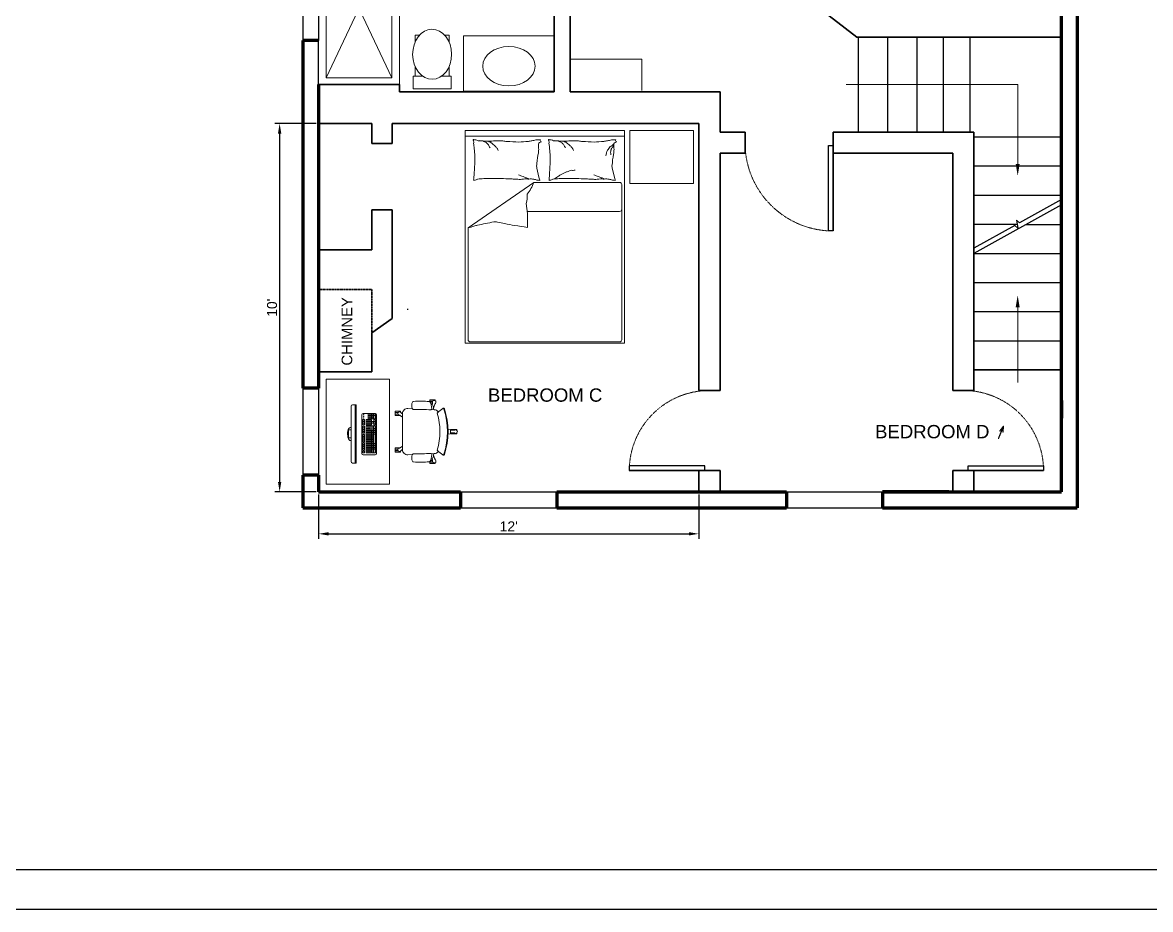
# Model space of a CAD drawing. Header units: millimetres. Extents: x 148 to 2418, y -847 to 707.
# Drawn here: x 576.8 to 1001.7, y -847.5 to -513.5 of the extents above; entities that cross this region are included whole.
import ezdxf

# ---------------------------------------------------------------- set-up
doc = ezdxf.new("R2010")
doc.units = ezdxf.units.MM
doc.linetypes.add('ACAD_ISO03W100', pattern=[30, 12, -18])
for name, color, linetype in [('A-DECK-LITE', 250, 'Continuous'), ('A-DETL-FINE', 250, 'Continuous'), ('A-DETL-LITE', 250, 'Continuous'), ('A-DIMS-CRIT', 250, 'Continuous'), ('A-ROOM-NAME', 250, 'Continuous'), ('A-WALL-EXTR-HEVY', 250, 'Continuous'), ('A-WALL-INTR-MEDM', 250, 'Continuous'), ('Title Blocks', 250, 'Continuous')]:
    doc.layers.add(name, color=color, linetype=linetype)
doc.styles.add('DIM_FONT', font='SIMPLEX.shx', dxfattribs={"width": 0.8})
doc.styles.add('MtXpl_Arial_Unicode_', font='Arial Unicode.ttf')
doc.styles.get("Standard").update_dxf_attribs({"font": 'Arial.ttf'})
doc.dimstyles.new('ISO-25', dxfattribs={"dimtxt": 2.5, "dimasz": 2.5, "dimexe": 1.25, "dimexo": 0.625, "dimtad": 1, "dimtxsty": 'Standard', "dimcen": 2.5, "dimadec": 0, "dimazin": 0, "dimtfac": 1, "dimtmove": 0, "dimatfit": 3, "dimfxl": 1, "dimarcsym": 0})

# ---------------------------------------------------------------- blocks, each defined once
blk = doc.blocks.new('*D23')
at = {"layer": 'A-DIMS-CRIT', "color": 0, "lineweight": -2, "transparency": 16777216}
for p, q in [((688.36, -691.18), (688.36, -707.9)), ((831.58, -691.18), (831.58, -707.9)), ((692.11, -706.03), (827.83, -706.03))]:
    blk.add_line(p, q, dxfattribs=at)
at = {"layer": 'A-DIMS-CRIT', "color": 0, "transparency": 16777216}
for points in [[(692.11, -705.4), (692.11, -706.65), (688.36, -706.03)], [(827.83, -705.4), (827.83, -706.65), (831.58, -706.03)]]:
    blk.add_solid(points, dxfattribs=at)
at = {"layer": 'Defpoints', "color": 0, "transparency": 16777216}
for p in [(688.36, -690.24), (831.58, -690.24), (831.58, -706.03)]:
    blk.add_point(p, dxfattribs=at)
at = {"layer": 'A-DIMS-CRIT', "color": 0, "transparency": 16777216, "insert": (759.97, -703.21), "char_height": 3.75, "attachment_point": 5}
blk.add_mtext("12'", dxfattribs=at)
blk = doc.blocks.new('*D24')
at = {"layer": 'A-DIMS-CRIT', "color": 0, "lineweight": -2, "transparency": 16777216}
for p, q in [((687.42, -551.54), (671.8, -551.54)), ((673.67, -555.29), (673.67, -686.49)), ((687.42, -690.24), (671.8, -690.24))]:
    blk.add_line(p, q, dxfattribs=at)
at = {"layer": 'A-DIMS-CRIT', "color": 0, "transparency": 16777216}
for points in [[(673.05, -555.29), (674.3, -555.29), (673.67, -551.54)], [(673.05, -686.49), (674.3, -686.49), (673.67, -690.24)]]:
    blk.add_solid(points, dxfattribs=at)
at = {"layer": 'Defpoints', "color": 0, "transparency": 16777216}
for p in [(688.36, -551.54), (673.67, -690.24), (688.36, -690.24)]:
    blk.add_point(p, dxfattribs=at)
at = {"layer": 'A-DIMS-CRIT', "color": 0, "transparency": 16777216, "insert": (670.82, -620.89), "char_height": 3.75, "attachment_point": 5, "rotation": 90}
blk.add_mtext("10'", dxfattribs=at)

msp = doc.modelspace()

# ---------------------------------------------------------------- linework, layer by layer
msp.add_line((721.867, -621.253), (721.872, -621.65))
at = {"layer": 'A-DECK-LITE', "lineweight": 9}
msp.add_line((887.055, -536.882), (951.697, -536.882), dxfattribs=at)
at = {"layer": 'A-DETL-FINE', "lineweight": 9}
for p, q in [((718.824, -536.795), (718.824, -479.046)), ((691.177, -534.284), (691.177, -481.895)), ((691.177, -481.895), (715.967, -534.284)), ((715.967, -481.895), (691.177, -534.284)), ((715.967, -481.895), (715.967, -534.284)), ((742.912, -539.392), (742.912, -518.462)), ((742.912, -518.462), (777.074, -518.462)), ((777.074, -518.462), (777.074, -539.392)), ((783.074, -527.296), (810.074, -527.296)), ((810.074, -527.296), (810.074, -539.046)), ((715.967, -534.284), (691.177, -534.284)), ((724.669, -533.661), (727.576, -533.661)), ((734.737, -533.661), (737.584, -533.661)), ((777.074, -539.392), (742.912, -539.392)), ((803.593, -554.131), (743.515, -554.131)), ((743.515, -554.131), (743.515, -634.235)), ((803.593, -556.229), (743.515, -556.229)), ((803.593, -634.235), (803.593, -554.131)), ((805.595, -554.131), (805.595, -574.157)), ((829.626, -554.131), (805.595, -554.131)), ((829.626, -574.157), (829.626, -554.131)), ((771.367, -571.686), (770.54, -568.379)), ((799.774, -571.686), (798.946, -568.379)), ((771.668, -572.889), (771.367, -571.686)), ((800.075, -572.889), (799.774, -571.686)), ((769.409, -573.698), (744.653, -590.816)), ((769.409, -573.698), (801.758, -573.698)), ((802.559, -574.499), (802.559, -632.946)), ((805.595, -574.157), (829.626, -574.157)), ((766.504, -581.613), (767.051, -585.435)), ((716.11, -584.045), (716.11, -590.975)), ((801.758, -584.616), (766.934, -584.616)), ((767.051, -585.435), (766.981, -590.647)), ((744.653, -632.946), (744.653, -590.816)), ((743.515, -634.235), (803.593, -634.235)), ((801.758, -633.747), (745.454, -633.747)), ((691.232, -687.32), (691.232, -647.796)), ((691.232, -647.796), (714.994, -647.796)), ((714.994, -647.796), (714.994, -687.32)), ((700.581, -678.855), (700.581, -658.002)), ((700.581, -658.002), (700.581, -678.855)), ((701.102, -657.481), (702.142, -657.481)), ((702.142, -657.481), (701.102, -657.481)), ((702.142, -679.375), (702.142, -657.481)), ((702.142, -657.481), (702.142, -679.375)), ((702.511, -657.481), (702.142, -657.481)), ((702.511, -679.375), (702.511, -657.481)), ((731.059, -658.814), (730.651, -656.789)), ((704.582, -661.191), (704.582, -675.766)), ((709.613, -660.671), (705.102, -660.671)), ((707.06, -661.338), (707.06, -660.726)), ((707.608, -660.726), (707.06, -660.726)), ((707.608, -661.338), (707.06, -661.338)), ((707.06, -662.038), (707.06, -661.426)), ((707.608, -661.426), (707.06, -661.426)), ((707.608, -662.038), (707.06, -662.038)), ((707.06, -662.739), (707.06, -662.127)), ((707.608, -662.127), (707.06, -662.127)), ((707.608, -662.739), (707.06, -662.739)), ((707.608, -660.726), (707.608, -661.338)), ((707.608, -661.426), (707.608, -662.038)), ((707.608, -662.127), (707.608, -662.739)), ((707.784, -661.338), (707.784, -660.726)), ((708.333, -660.726), (707.784, -660.726)), ((708.333, -661.338), (707.784, -661.338)), ((707.784, -662.038), (707.784, -661.426)), ((708.333, -661.426), (707.784, -661.426)), ((708.333, -662.038), (707.784, -662.038)), ((707.784, -662.739), (707.784, -662.127)), ((708.333, -662.127), (707.784, -662.127)), ((708.333, -662.739), (707.784, -662.739)), ((708.333, -660.726), (708.333, -661.338)), ((708.333, -661.426), (708.333, -662.038)), ((708.333, -662.127), (708.333, -662.739)), ((708.524, -661.338), (708.524, -660.726)), ((709.073, -660.726), (708.524, -660.726)), ((709.073, -661.338), (708.524, -661.338)), ((708.524, -662.038), (708.524, -661.426)), ((709.073, -661.426), (708.524, -661.426)), ((709.073, -662.038), (708.524, -662.038)), ((708.524, -662.739), (708.524, -662.127)), ((709.073, -662.127), (708.524, -662.127)), ((709.073, -662.739), (708.524, -662.739)), ((709.073, -660.726), (709.073, -661.338)), ((709.073, -661.426), (709.073, -662.038)), ((709.073, -662.127), (709.073, -662.739)), ((709.178, -661.338), (709.178, -660.726)), ((709.727, -660.726), (709.178, -660.726)), ((709.727, -661.338), (709.178, -661.338)), ((709.178, -662.739), (709.178, -661.426)), ((709.727, -661.426), (709.178, -661.426)), ((709.178, -662.739), (709.178, -662.127)), ((709.727, -662.739), (709.178, -662.739)), ((709.727, -660.726), (709.727, -661.338)), ((709.727, -661.426), (709.727, -662.739)), ((709.727, -662.127), (709.727, -662.739)), ((710.134, -675.766), (710.134, -661.191)), ((699.638, -669.941), (699.638, -666.916)), ((699.638, -666.916), (700.581, -666.916)), ((700.279, -665.969), (700.581, -665.969)), ((700.581, -666.916), (700.581, -669.941)), ((705.03, -663.597), (705.03, -662.985)), ((705.579, -662.985), (705.03, -662.985)), ((705.579, -663.597), (705.03, -663.597)), ((705.579, -663.597), (705.03, -663.597)), ((705.03, -664.299), (705.03, -663.687)), ((705.579, -663.687), (705.03, -663.687)), ((705.579, -664.299), (705.03, -664.299)), ((705.579, -664.299), (705.03, -664.299)), ((705.03, -665), (705.03, -664.388)), ((705.579, -664.388), (705.03, -664.388)), ((705.579, -665), (705.03, -665)), ((705.579, -665), (705.03, -665)), ((705.034, -666.07), (705.034, -665.458)), ((705.583, -665.458), (705.034, -665.458)), ((705.583, -666.07), (705.034, -666.07)), ((705.583, -666.07), (705.034, -666.07)), ((705.034, -666.771), (705.034, -666.159)), ((705.583, -666.159), (705.034, -666.159)), ((705.583, -666.771), (705.034, -666.771)), ((705.583, -666.771), (705.034, -666.771)), ((705.036, -667.472), (705.036, -666.86)), ((705.585, -666.86), (705.036, -666.86)), ((705.579, -662.985), (705.579, -663.597)), ((705.579, -663.687), (705.579, -664.299)), ((705.579, -664.388), (705.579, -665)), ((705.583, -665.458), (705.583, -666.07)), ((705.583, -666.159), (705.583, -666.771)), ((705.585, -666.86), (705.585, -667.472)), ((706.305, -663.597), (706.305, -662.985)), ((706.854, -662.985), (706.305, -662.985)), ((706.854, -663.597), (706.305, -663.597)), ((706.854, -663.597), (706.305, -663.597)), ((706.305, -664.299), (706.305, -663.687)), ((706.854, -663.687), (706.305, -663.687)), ((706.854, -664.299), (706.305, -664.299)), ((706.854, -664.299), (706.305, -664.299)), ((706.305, -665), (706.305, -664.388)), ((706.854, -664.388), (706.305, -664.388)), ((706.854, -665), (706.305, -665)), ((706.854, -665), (706.305, -665)), ((706.305, -667.06), (706.305, -666.448)), ((706.854, -666.448), (706.305, -666.448)), ((706.854, -667.06), (706.305, -667.06)), ((706.854, -667.06), (706.305, -667.06)), ((706.31, -666.347), (706.31, -665.329)), ((706.31, -665.329), (706.86, -665.329)), ((706.86, -666.347), (706.31, -666.347)), ((706.854, -662.985), (706.854, -663.597)), ((706.854, -663.687), (706.854, -664.299)), ((706.854, -664.388), (706.854, -665)), ((706.854, -666.448), (706.854, -667.06)), ((706.86, -665.329), (706.86, -666.347)), ((707.06, -663.597), (707.06, -662.985)), ((707.608, -662.985), (707.06, -662.985)), ((707.608, -663.597), (707.06, -663.597)), ((707.608, -663.597), (707.06, -663.597)), ((707.06, -664.299), (707.06, -663.687)), ((707.608, -663.687), (707.06, -663.687)), ((707.608, -664.299), (707.06, -664.299)), ((707.608, -664.299), (707.06, -664.299)), ((707.06, -665), (707.06, -664.388)), ((707.608, -664.388), (707.06, -664.388)), ((707.608, -665), (707.06, -665)), ((707.608, -665), (707.06, -665)), ((707.06, -667.06), (707.06, -666.448)), ((707.608, -666.448), (707.06, -666.448)), ((707.608, -667.06), (707.06, -667.06)), ((707.608, -667.06), (707.06, -667.06)), ((707.065, -666.228), (707.065, -665.329)), ((707.065, -665.329), (707.614, -665.329)), ((707.614, -666.228), (707.065, -666.228)), ((707.608, -662.985), (707.608, -663.597)), ((707.608, -663.687), (707.608, -664.299)), ((707.608, -664.388), (707.608, -665)), ((707.608, -666.448), (707.608, -667.06)), ((707.614, -665.329), (707.614, -666.228)), ((707.784, -663.597), (707.784, -662.985)), ((708.333, -662.985), (707.784, -662.985)), ((708.333, -663.597), (707.784, -663.597)), ((708.333, -663.597), (707.784, -663.597)), ((707.784, -664.299), (707.784, -663.687)), ((708.333, -663.687), (707.784, -663.687)), ((708.333, -664.299), (707.784, -664.299)), ((708.333, -664.299), (707.784, -664.299)), ((707.784, -665), (707.784, -664.388)), ((708.333, -664.388), (707.784, -664.388)), ((708.333, -665), (707.784, -665)), ((708.333, -665), (707.784, -665)), ((707.789, -666.621), (707.789, -665.329)), ((707.789, -665.329), (708.339, -665.329)), ((708.339, -666.621), (707.789, -666.621)), ((708.333, -662.985), (708.333, -663.597)), ((708.333, -663.687), (708.333, -664.299)), ((708.333, -664.388), (708.333, -665)), ((708.339, -665.329), (708.339, -666.621)), ((708.454, -664.299), (708.454, -663.687)), ((709.002, -663.687), (708.454, -663.687)), ((709.002, -664.299), (708.454, -664.299)), ((709.002, -664.299), (708.454, -664.299)), ((708.529, -667.06), (708.529, -665.329)), ((708.529, -665.329), (709.073, -665.329)), ((709.073, -667.06), (708.529, -667.06)), ((709.002, -663.687), (709.002, -664.299)), ((709.073, -665.329), (709.073, -667.06)), ((709.178, -663.597), (709.178, -662.985)), ((709.727, -662.985), (709.178, -662.985)), ((709.727, -663.597), (709.178, -663.597)), ((709.727, -663.597), (709.178, -663.597)), ((709.178, -665), (709.178, -664.388)), ((709.727, -664.388), (709.178, -664.388)), ((709.727, -665), (709.178, -665)), ((709.727, -665), (709.178, -665)), ((709.18, -664.299), (709.18, -663.687)), ((709.729, -663.687), (709.18, -663.687)), ((709.729, -664.299), (709.18, -664.299)), ((709.729, -664.299), (709.18, -664.299)), ((709.182, -666.357), (709.182, -665.329)), ((709.731, -666.357), (709.182, -666.357)), ((709.182, -667.06), (709.182, -666.448)), ((709.731, -666.448), (709.182, -666.448)), ((709.731, -667.06), (709.182, -667.06)), ((709.731, -667.06), (709.182, -667.06)), ((709.187, -665.329), (709.731, -665.329)), ((709.731, -667.06), (709.187, -667.06)), ((709.727, -662.985), (709.727, -663.597)), ((709.727, -664.388), (709.727, -665)), ((709.729, -663.687), (709.729, -664.299)), ((709.731, -665.329), (709.731, -666.357)), ((709.731, -666.448), (709.731, -667.06)), ((709.731, -666.448), (709.731, -667.06)), ((737.985, -666.787), (737.084, -666.655)), ((737.985, -668.317), (737.985, -666.787)), ((700.581, -669.941), (699.638, -669.941)), ((700.298, -670.879), (700.581, -670.879)), ((705.034, -669.227), (705.034, -668.615)), ((705.583, -668.615), (705.034, -668.615)), ((705.583, -669.227), (705.034, -669.227)), ((705.583, -669.227), (705.034, -669.227)), ((705.034, -669.928), (705.034, -669.316)), ((705.583, -669.316), (705.034, -669.316)), ((705.583, -669.928), (705.034, -669.928)), ((705.583, -669.928), (705.034, -669.928)), ((705.034, -670.629), (705.034, -670.017)), ((705.583, -670.017), (705.034, -670.017)), ((705.583, -670.629), (705.034, -670.629)), ((705.583, -670.629), (705.034, -670.629)), ((705.034, -671.331), (705.034, -670.719)), ((705.583, -670.719), (705.034, -670.719)), ((705.585, -667.472), (705.036, -667.472)), ((705.585, -667.472), (705.036, -667.472)), ((705.036, -668.174), (705.036, -667.562)), ((705.585, -667.562), (705.036, -667.562)), ((705.585, -668.174), (705.036, -668.174)), ((705.585, -668.174), (705.036, -668.174)), ((705.583, -668.615), (705.583, -669.227)), ((705.583, -669.316), (705.583, -669.928)), ((705.583, -670.017), (705.583, -670.629)), ((705.583, -670.719), (705.583, -671.331)), ((705.585, -667.562), (705.585, -668.174)), ((706.305, -667.762), (706.305, -667.15)), ((706.854, -667.15), (706.305, -667.15)), ((706.854, -667.762), (706.305, -667.762)), ((706.854, -667.762), (706.305, -667.762)), ((706.305, -668.463), (706.305, -667.851)), ((706.854, -667.851), (706.305, -667.851)), ((706.854, -668.463), (706.305, -668.463)), ((706.854, -668.463), (706.305, -668.463)), ((706.305, -669.164), (706.305, -668.552)), ((706.854, -668.552), (706.305, -668.552)), ((706.854, -669.164), (706.305, -669.164)), ((706.854, -669.164), (706.305, -669.164)), ((706.305, -669.866), (706.305, -669.254)), ((706.854, -669.254), (706.305, -669.254)), ((706.854, -669.866), (706.305, -669.866)), ((706.854, -669.866), (706.305, -669.866)), ((706.305, -670.567), (706.305, -669.955)), ((706.854, -669.955), (706.305, -669.955)), ((706.854, -670.567), (706.305, -670.567)), ((706.854, -670.567), (706.305, -670.567)), ((706.305, -671.268), (706.305, -670.656)), ((706.854, -670.656), (706.305, -670.656)), ((706.854, -671.268), (706.305, -671.268)), ((706.854, -671.268), (706.305, -671.268)), ((706.854, -667.15), (706.854, -667.762)), ((706.854, -667.851), (706.854, -668.463)), ((706.854, -668.552), (706.854, -669.164)), ((706.854, -669.254), (706.854, -669.866)), ((706.854, -669.955), (706.854, -670.567)), ((706.854, -670.656), (706.854, -671.268)), ((707.06, -667.762), (707.06, -667.15)), ((707.608, -667.15), (707.06, -667.15)), ((707.608, -667.762), (707.06, -667.762)), ((707.608, -667.762), (707.06, -667.762)), ((707.06, -668.463), (707.06, -667.851)), ((707.608, -667.851), (707.06, -667.851)), ((707.608, -668.463), (707.06, -668.463)), ((707.608, -668.463), (707.06, -668.463)), ((707.06, -669.164), (707.06, -668.552)), ((707.608, -668.552), (707.06, -668.552)), ((707.608, -669.164), (707.06, -669.164)), ((707.608, -669.164), (707.06, -669.164)), ((707.06, -669.866), (707.06, -669.254)), ((707.608, -669.254), (707.06, -669.254)), ((707.608, -669.866), (707.06, -669.866)), ((707.608, -669.866), (707.06, -669.866)), ((707.06, -670.567), (707.06, -669.955)), ((707.608, -669.955), (707.06, -669.955)), ((707.608, -670.567), (707.06, -670.567)), ((707.608, -670.567), (707.06, -670.567)), ((707.06, -671.268), (707.06, -670.656)), ((707.608, -670.656), (707.06, -670.656)), ((707.608, -671.268), (707.06, -671.268)), ((707.608, -671.268), (707.06, -671.268)), ((707.608, -667.15), (707.608, -667.762)), ((707.608, -667.851), (707.608, -668.463)), ((707.608, -668.552), (707.608, -669.164)), ((707.608, -669.254), (707.608, -669.866)), ((707.608, -669.955), (707.608, -670.567)), ((707.608, -670.656), (707.608, -671.268)), ((707.784, -667.762), (707.784, -667.15)), ((708.333, -667.15), (707.784, -667.15)), ((708.333, -667.762), (707.784, -667.762)), ((708.333, -667.762), (707.784, -667.762)), ((707.784, -668.463), (707.784, -667.851)), ((708.333, -667.851), (707.784, -667.851)), ((708.333, -668.463), (707.784, -668.463)), ((708.333, -668.463), (707.784, -668.463)), ((707.784, -669.164), (707.784, -668.552)), ((708.333, -668.552), (707.784, -668.552)), ((708.333, -669.164), (707.784, -669.164)), ((708.333, -669.164), (707.784, -669.164)), ((707.784, -669.866), (707.784, -669.254)), ((708.333, -669.254), (707.784, -669.254)), ((708.333, -669.866), (707.784, -669.866)), ((708.333, -669.866), (707.784, -669.866)), ((707.784, -670.567), (707.784, -669.955)), ((708.333, -669.955), (707.784, -669.955)), ((708.333, -670.567), (707.784, -670.567)), ((708.333, -670.567), (707.784, -670.567)), ((707.784, -671.268), (707.784, -670.656)), ((708.333, -670.656), (707.784, -670.656)), ((708.333, -671.268), (707.784, -671.268)), ((708.333, -671.268), (707.784, -671.268)), ((708.333, -667.15), (708.333, -667.762)), ((708.333, -667.851), (708.333, -668.463)), ((708.333, -668.552), (708.333, -669.164)), ((708.333, -669.254), (708.333, -669.866)), ((708.333, -669.955), (708.333, -670.567)), ((708.333, -670.656), (708.333, -671.268)), ((708.524, -667.762), (708.524, -667.15)), ((709.073, -667.15), (708.524, -667.15)), ((709.073, -667.762), (708.524, -667.762)), ((709.073, -667.762), (708.524, -667.762)), ((708.524, -668.463), (708.524, -667.851)), ((709.073, -667.851), (708.524, -667.851)), ((709.073, -668.463), (708.524, -668.463)), ((709.073, -668.463), (708.524, -668.463)), ((708.524, -669.164), (708.524, -668.552)), ((709.073, -668.552), (708.524, -668.552)), ((709.073, -669.164), (708.524, -669.164)), ((709.073, -669.164), (708.524, -669.164)), ((708.524, -669.866), (708.524, -669.254)), ((709.073, -669.254), (708.524, -669.254)), ((709.073, -669.866), (708.524, -669.866)), ((709.073, -669.866), (708.524, -669.866)), ((708.524, -670.567), (708.524, -669.955)), ((709.073, -669.955), (708.524, -669.955)), ((709.073, -670.567), (708.524, -670.567)), ((709.073, -670.567), (708.524, -670.567)), ((708.524, -671.268), (708.524, -670.656)), ((709.073, -670.656), (708.524, -670.656)), ((709.073, -671.268), (708.524, -671.268)), ((709.073, -671.268), (708.524, -671.268)), ((709.073, -667.15), (709.073, -667.762)), ((709.073, -667.851), (709.073, -668.463)), ((709.073, -668.552), (709.073, -669.164)), ((709.073, -669.254), (709.073, -669.866)), ((709.073, -669.955), (709.073, -670.567)), ((709.073, -670.656), (709.073, -671.268)), ((709.182, -667.762), (709.182, -667.15)), ((709.731, -667.15), (709.182, -667.15)), ((709.731, -667.762), (709.182, -667.762)), ((709.731, -667.762), (709.182, -667.762)), ((709.182, -668.463), (709.182, -667.851)), ((709.731, -667.851), (709.182, -667.851)), ((709.731, -668.463), (709.182, -668.463)), ((709.731, -668.463), (709.182, -668.463)), ((709.182, -671.969), (709.182, -668.552)), ((709.731, -668.552), (709.182, -668.552)), ((709.182, -669.866), (709.182, -669.254)), ((709.182, -670.567), (709.182, -669.955)), ((709.182, -671.268), (709.182, -670.656)), ((709.731, -667.15), (709.731, -667.762)), ((709.731, -667.851), (709.731, -668.463)), ((709.731, -668.552), (709.731, -671.969)), ((709.731, -669.254), (709.731, -669.866)), ((709.731, -669.955), (709.731, -670.567)), ((709.731, -670.656), (709.731, -671.268)), ((737.084, -668.448), (737.985, -668.317)), ((705.583, -671.331), (705.034, -671.331)), ((705.583, -671.331), (705.034, -671.331)), ((705.034, -672.371), (705.034, -671.759)), ((705.583, -671.759), (705.034, -671.759)), ((705.583, -672.371), (705.034, -672.371)), ((705.583, -672.371), (705.034, -672.371)), ((705.034, -673.072), (705.034, -672.46)), ((705.583, -672.46), (705.034, -672.46)), ((705.583, -673.072), (705.034, -673.072)), ((705.583, -673.072), (705.034, -673.072)), ((705.034, -673.773), (705.034, -673.161)), ((705.583, -673.161), (705.034, -673.161)), ((705.583, -673.773), (705.034, -673.773)), ((705.583, -673.773), (705.034, -673.773)), ((705.034, -674.475), (705.034, -673.863)), ((705.583, -673.863), (705.034, -673.863)), ((705.583, -674.475), (705.034, -674.475)), ((705.583, -674.475), (705.034, -674.475)), ((705.034, -675.476), (705.034, -674.864)), ((705.583, -674.864), (705.034, -674.864)), ((705.583, -675.476), (705.034, -675.476)), ((705.583, -671.759), (705.583, -672.371)), ((705.583, -672.46), (705.583, -673.072)), ((705.583, -673.161), (705.583, -673.773)), ((705.583, -673.863), (705.583, -674.475)), ((705.583, -674.864), (705.583, -675.476)), ((706.305, -671.969), (706.305, -671.358)), ((706.854, -671.358), (706.305, -671.358)), ((706.854, -671.969), (706.305, -671.969)), ((706.854, -671.969), (706.305, -671.969)), ((706.305, -672.671), (706.305, -672.059)), ((706.854, -672.059), (706.305, -672.059)), ((706.854, -672.671), (706.305, -672.671)), ((706.854, -672.671), (706.305, -672.671)), ((706.305, -673.372), (706.305, -672.76)), ((706.854, -672.76), (706.305, -672.76)), ((706.854, -673.372), (706.305, -673.372)), ((706.854, -673.372), (706.305, -673.372)), ((706.305, -674.073), (706.305, -673.461)), ((706.854, -673.461), (706.305, -673.461)), ((706.854, -674.073), (706.305, -674.073)), ((706.854, -674.073), (706.305, -674.073)), ((706.305, -674.775), (706.305, -674.163)), ((706.854, -674.163), (706.305, -674.163)), ((706.854, -674.775), (706.305, -674.775)), ((706.854, -674.775), (706.305, -674.775)), ((706.305, -675.476), (706.305, -674.864)), ((706.854, -674.864), (706.305, -674.864)), ((706.854, -675.476), (706.305, -675.476)), ((706.854, -671.358), (706.854, -671.969)), ((706.854, -672.059), (706.854, -672.671)), ((706.854, -672.76), (706.854, -673.372)), ((706.854, -673.461), (706.854, -674.073)), ((706.854, -674.163), (706.854, -674.775)), ((706.854, -674.864), (706.854, -675.476)), ((707.06, -671.969), (707.06, -671.358)), ((707.608, -671.358), (707.06, -671.358)), ((707.608, -671.969), (707.06, -671.969)), ((707.608, -671.969), (707.06, -671.969)), ((707.06, -672.671), (707.06, -672.059)), ((707.608, -672.059), (707.06, -672.059)), ((707.608, -672.671), (707.06, -672.671)), ((707.608, -672.671), (707.06, -672.671)), ((707.06, -673.372), (707.06, -672.76)), ((707.608, -672.76), (707.06, -672.76)), ((707.608, -673.372), (707.06, -673.372)), ((707.608, -673.372), (707.06, -673.372)), ((707.06, -674.073), (707.06, -673.461)), ((707.608, -673.461), (707.06, -673.461)), ((707.608, -674.073), (707.06, -674.073)), ((707.608, -674.073), (707.06, -674.073)), ((707.06, -674.775), (707.06, -674.163)), ((707.608, -674.163), (707.06, -674.163)), ((707.608, -674.775), (707.06, -674.775)), ((707.608, -674.775), (707.06, -674.775)), ((707.06, -675.476), (707.06, -674.864)), ((707.608, -674.864), (707.06, -674.864)), ((707.608, -675.476), (707.06, -675.476)), ((707.608, -671.358), (707.608, -671.969)), ((707.608, -672.059), (707.608, -672.671)), ((707.608, -672.76), (707.608, -673.372)), ((707.608, -673.461), (707.608, -674.073)), ((707.608, -674.163), (707.608, -674.775)), ((707.608, -674.864), (707.608, -675.476)), ((707.784, -671.969), (707.784, -671.358)), ((708.333, -671.358), (707.784, -671.358)), ((708.333, -671.969), (707.784, -671.969)), ((708.333, -671.969), (707.784, -671.969)), ((707.784, -672.671), (707.784, -672.059)), ((708.333, -672.059), (707.784, -672.059)), ((708.333, -672.671), (707.784, -672.671)), ((708.333, -672.671), (707.784, -672.671)), ((707.784, -673.372), (707.784, -672.76)), ((708.333, -672.76), (707.784, -672.76)), ((708.333, -673.372), (707.784, -673.372)), ((708.333, -673.372), (707.784, -673.372)), ((707.784, -674.073), (707.784, -673.461)), ((708.333, -673.461), (707.784, -673.461)), ((708.333, -674.073), (707.784, -674.073)), ((708.333, -674.073), (707.784, -674.073)), ((707.784, -674.775), (707.784, -674.163)), ((708.333, -674.163), (707.784, -674.163)), ((708.333, -674.775), (707.784, -674.775)), ((708.333, -674.775), (707.784, -674.775)), ((707.784, -675.476), (707.784, -674.864)), ((708.333, -674.864), (707.784, -674.864)), ((708.333, -675.476), (707.784, -675.476)), ((708.333, -671.358), (708.333, -671.969)), ((708.333, -672.059), (708.333, -672.671)), ((708.333, -672.76), (708.333, -673.372)), ((708.333, -673.461), (708.333, -674.073)), ((708.333, -674.163), (708.333, -674.775)), ((708.333, -674.864), (708.333, -675.476)), ((708.524, -671.969), (708.524, -671.358)), ((709.073, -671.358), (708.524, -671.358)), ((709.073, -671.969), (708.524, -671.969)), ((709.073, -671.969), (708.524, -671.969)), ((708.524, -672.671), (708.524, -672.059)), ((709.073, -672.059), (708.524, -672.059)), ((709.073, -672.671), (708.524, -672.671)), ((709.073, -672.671), (708.524, -672.671)), ((708.524, -673.372), (708.524, -672.76)), ((709.073, -672.76), (708.524, -672.76)), ((709.073, -673.372), (708.524, -673.372)), ((709.073, -673.372), (708.524, -673.372)), ((708.524, -674.073), (708.524, -673.461)), ((709.073, -673.461), (708.524, -673.461)), ((709.073, -674.073), (708.524, -674.073)), ((709.073, -674.073), (708.524, -674.073)), ((708.524, -675.476), (708.524, -674.163)), ((708.524, -674.775), (708.524, -674.163)), ((709.073, -674.163), (708.524, -674.163)), ((709.073, -675.476), (708.524, -675.476)), ((709.073, -671.358), (709.073, -671.969)), ((709.073, -672.059), (709.073, -672.671)), ((709.073, -672.76), (709.073, -673.372)), ((709.073, -673.461), (709.073, -674.073)), ((709.073, -674.163), (709.073, -675.476)), ((709.073, -674.163), (709.073, -674.775)), ((709.182, -671.969), (709.182, -671.358)), ((709.731, -671.969), (709.182, -671.969)), ((709.731, -671.969), (709.182, -671.969)), ((709.182, -672.671), (709.182, -672.059)), ((709.731, -672.059), (709.182, -672.059)), ((709.731, -672.671), (709.182, -672.671)), ((709.731, -672.671), (709.182, -672.671)), ((709.182, -673.372), (709.182, -672.76)), ((709.731, -672.76), (709.182, -672.76)), ((709.731, -673.372), (709.182, -673.372)), ((709.731, -673.372), (709.182, -673.372)), ((709.182, -674.073), (709.182, -673.461)), ((709.731, -673.461), (709.182, -673.461)), ((709.731, -674.073), (709.182, -674.073)), ((709.731, -674.073), (709.182, -674.073)), ((709.182, -675.476), (709.182, -674.163)), ((709.182, -674.775), (709.182, -674.163)), ((709.731, -674.163), (709.182, -674.163)), ((709.731, -675.476), (709.182, -675.476)), ((709.731, -671.358), (709.731, -671.969)), ((709.731, -672.059), (709.731, -672.671)), ((709.731, -672.76), (709.731, -673.372)), ((709.731, -673.461), (709.731, -674.073)), ((709.731, -674.163), (709.731, -675.476)), ((709.731, -674.163), (709.731, -674.775)), ((702.142, -679.375), (701.102, -679.375)), ((701.102, -679.375), (702.142, -679.375)), ((702.142, -679.375), (702.511, -679.375)), ((705.102, -676.287), (709.613, -676.287)), ((731.056, -676.287), (730.648, -678.313)), ((714.994, -687.32), (691.232, -687.32))]:
    msp.add_line(p, q, dxfattribs=at)
at = {"layer": 'A-DETL-FINE', "lineweight": 9, "ltscale": 2}
for p, q in [((723.524, -658.387), (723.511, -656.925)), ((730.346, -655.604), (730.222, -655.736)), ((730.222, -655.736), (730.222, -656.073)), ((730.222, -656.073), (730.258, -656.108)), ((730.258, -656.108), (731.316, -656.108)), ((730.258, -656.143), (730.258, -656.301)), ((730.258, -656.143), (731.297, -656.143)), ((732.181, -655.604), (730.346, -655.604)), ((730.633, -656.72), (731.257, -656.72)), ((730.643, -656.755), (731.254, -656.755)), ((731.105, -657.26), (730.887, -657.26)), ((731.224, -656.904), (731.071, -657.362)), ((731.516, -658.009), (731.596, -658.335)), ((732.159, -657.208), (731.681, -658.724)), ((732.181, -657.26), (732.142, -657.26)), ((732.304, -655.736), (732.181, -655.604)), ((732.304, -657.128), (732.181, -657.26)), ((732.304, -655.736), (732.304, -655.894)), ((732.304, -657.128), (732.304, -656.969)), ((717.157, -659.989), (717.156, -660.327)), ((717.156, -660.327), (717.192, -660.362)), ((717.156, -661.044), (717.192, -661.009)), ((717.156, -661.381), (717.156, -661.044)), ((717.28, -661.513), (717.156, -661.381)), ((717.28, -659.858), (717.157, -659.989)), ((717.192, -660.362), (718.25, -660.362)), ((717.192, -660.397), (717.192, -660.974)), ((717.192, -660.397), (718.231, -660.397)), ((717.192, -660.974), (718.231, -660.974)), ((717.192, -661.009), (718.25, -661.009)), ((719.115, -659.858), (717.28, -659.858)), ((719.131, -661.514), (717.28, -661.513)), ((719.07, -661.469), (719.922, -662.1)), ((719.239, -659.99), (719.115, -659.858)), ((719.239, -659.99), (719.238, -660.165)), ((719.648, -660.674), (719.922, -660.87)), ((719.922, -660.76), (719.92, -674.356)), ((721.984, -658.858), (723.687, -658.93)), ((730.875, -659.236), (731.871, -659.278)), ((739.321, -667.052), (737.985, -667.04)), ((738.429, -666.716), (738.306, -666.847)), ((738.306, -666.847), (738.306, -667.043)), ((740.264, -666.716), (738.429, -666.716)), ((740.388, -666.848), (740.264, -666.716)), ((740.388, -666.848), (740.388, -667.006)), ((739.321, -668.035), (737.985, -668.047)), ((738.305, -668.239), (738.305, -668.044)), ((738.429, -668.371), (738.305, -668.239)), ((740.264, -668.372), (738.429, -668.371)), ((740.387, -668.24), (740.264, -668.372)), ((740.387, -668.24), (740.387, -668.081)), ((717.154, -674.771), (717.19, -674.736)), ((717.154, -675.108), (717.154, -674.771)), ((717.278, -675.24), (717.154, -675.108)), ((717.278, -673.585), (717.155, -673.717)), ((717.155, -673.717), (717.155, -674.054)), ((717.155, -674.054), (717.19, -674.089)), ((717.19, -674.089), (718.248, -674.089)), ((717.19, -674.124), (718.229, -674.124)), ((717.19, -674.701), (717.19, -674.124)), ((717.19, -674.701), (718.229, -674.701)), ((717.19, -674.736), (718.248, -674.736)), ((719.129, -673.585), (717.278, -673.585)), ((719.113, -675.241), (717.278, -675.24)), ((719.069, -673.629), (719.921, -672.999)), ((719.236, -675.109), (719.113, -675.241)), ((719.236, -675.109), (719.236, -674.934)), ((719.646, -674.425), (719.92, -674.229)), ((721.981, -676.242), (723.684, -676.17)), ((723.508, -678.174), (723.522, -676.713)), ((730.219, -679.029), (730.254, -678.994)), ((730.219, -679.366), (730.219, -679.029)), ((730.343, -679.498), (730.219, -679.366)), ((730.254, -678.958), (730.254, -678.801)), ((730.254, -678.958), (731.294, -678.959)), ((730.254, -678.994), (731.312, -678.994)), ((732.178, -679.498), (730.343, -679.498)), ((730.63, -678.382), (731.254, -678.382)), ((730.64, -678.346), (731.251, -678.347)), ((730.873, -675.866), (731.869, -675.824)), ((731.102, -677.842), (730.884, -677.842)), ((731.221, -678.198), (731.068, -677.74)), ((731.513, -677.093), (731.593, -676.767)), ((732.156, -677.894), (731.678, -676.378)), ((732.178, -677.842), (732.139, -677.842)), ((732.301, -677.974), (732.178, -677.842)), ((732.301, -679.366), (732.178, -679.498)), ((732.301, -677.974), (732.301, -678.133)), ((732.301, -679.366), (732.301, -679.208))]:
    msp.add_line(p, q, dxfattribs=at)
at = {"layer": 'A-DETL-FINE', "lineweight": 9}
for points in [[(724.669, -520.915), (724.669, -518.304), (726.315, -518.304)], [(735.886, -518.304), (737.584, -518.304), (737.584, -520.992)], [(724.669, -533.661), (724.669, -529.896)], [(737.584, -529.974), (737.584, -533.661)], [(737.584, -533.661), (738.294, -533.661), (738.294, -538.48), (723.959, -538.48), (723.959, -533.661), (724.669, -533.661)], [(951.697, -566.719), (951.697, -536.882)], [(951.697, -620.69), (951.697, -649.041)]]:
    msp.add_lwpolyline(points, dxfattribs=at)
for centre in [(705.326, -661.039), (705.326, -661.728), (705.326, -662.415)]:
    msp.add_circle(centre, 0.09, dxfattribs=at)
for centre, radius, start, end in [((746.421, -557.579), 0.137, 291.7883, 340.43603), ((746.491, -557.797), 0.0929, 340.43603, 101.89306), ((746.475, -556.622), 1.006, 274.30254, 291.7883), ((746.738, -557.764), 0.171, 201.9904, 281.89306), ((745.475, -558.579), 1.313, 338.57902, 8.13348), ((737.063, -561.126), 9.854, 8.13348, 12.10946), ((747.355, -558.16), 0.625, 158.57902, 201.9904), ((754.69, -558.67), 7.944, 187.6809, 192.10946), ((747.438, -556.561), 1.157, 239.34875, 274.30254), ((783.43, -558.188), 36.57, 183.36875, 187.6809), ((747.327, -559.865), 2.16, 59.34875, 84.74081), ((747.333, -590.863), 32.874, 84.74081, 88.09211), ((749.97, -554.111), 3.973, 254.06476, 274.21588), ((752.602, -554.862), 3.973, 233.91364, 254.06476), ((750.948, -617.972), 59.848, 88.09211, 90.57574), ((754.719, -556.338), 3.973, 216.17665, 233.91364), ((756.453, -549.826), 9.373, 242.76041, 249.13972), ((756.148, -558.292), 3.973, 198.43965, 216.17665), ((755.868, -593.008), 34.974, 90.57574, 94.80185), ((755.025, -556.174), 3.075, 231.61143, 242.76041), ((764.477, -547.589), 15.686, 226.18849, 231.61143), ((761.742, -554.204), 9.02, 219.03494, 226.18849), ((757.237, -559.776), 1.975, 208.31676, 219.03494), ((756.031, -546.444), 11.603, 267.46141, 274.80185), ((758.082, -552), 6.103, 259.81012, 267.46141), ((755.564, -579.176), 21.199, 79.81012, 83.9133), ((759.314, -600.326), 42.014, 83.9133, 90), ((767.36, -585.655), 27.343, 90, 97.54685), ((769.992, -567.65), 9.702, 97.54685, 105.74398), ((766.927, -545.958), 12.206, 278.43719, 285.74398), ((770.239, -551.252), 6.454, 270, 278.43719), ((772.366, -559.822), 1.369, 94.40021, 153.41948), ((790.846, -559.197), 19.699, 180, 186.23236), ((771.894, -554.085), 3.621, 258.72762, 270), ((772.364, -557.941), 0.526, 153.41948, 258.72762), ((774.828, -557.579), 0.137, 291.7883, 340.43603), ((774.898, -557.797), 0.0929, 340.43603, 101.89306), ((774.881, -556.622), 1.006, 274.30254, 291.7883), ((775.144, -557.764), 0.171, 201.9904, 281.89306), ((773.882, -558.579), 1.313, 338.57902, 8.13348), ((765.469, -561.126), 9.854, 8.13348, 12.10946), ((775.761, -558.16), 0.625, 158.57902, 201.9904), ((783.097, -558.67), 7.944, 187.6809, 192.10946), ((775.844, -556.561), 1.157, 239.34875, 274.30254), ((811.836, -558.188), 36.57, 183.36875, 187.6809), ((775.733, -559.865), 2.16, 59.34875, 84.74081), ((775.74, -590.863), 32.874, 84.74081, 88.09211), ((778.376, -554.111), 3.973, 254.06476, 274.21588), ((781.009, -554.862), 3.973, 233.91364, 254.06476), ((779.354, -617.972), 59.848, 88.09211, 90.57574), ((783.125, -556.338), 3.973, 216.17665, 233.91364), ((784.859, -549.826), 9.373, 242.76041, 249.13972), ((784.554, -558.292), 3.973, 198.43965, 216.17665), ((784.275, -593.008), 34.974, 90.57574, 94.80185), ((783.431, -556.174), 3.075, 231.61143, 242.76041), ((792.883, -547.589), 15.686, 226.18849, 231.61143), ((790.148, -554.204), 9.02, 219.03494, 226.18849), ((785.643, -559.776), 1.975, 208.31676, 219.03494), ((784.437, -546.444), 11.603, 267.46141, 274.80185), ((786.488, -552), 6.103, 259.81012, 267.46141), ((783.97, -579.176), 21.199, 79.81012, 83.9133), ((787.72, -600.326), 42.014, 83.9133, 90), ((795.766, -585.655), 27.343, 90, 97.54685), ((798.399, -567.65), 9.702, 97.54685, 105.74398), ((795.334, -545.958), 12.206, 278.43719, 285.74398), ((793.185, -557.644), 5.605, 314.90238, 332.60117), ((795.599, -555.239), 5.605, 297.20359, 314.90238), ((798.646, -551.252), 6.454, 270, 278.43719), ((797.141, -559.468), 2.107, 318.55709, 334.64488), ((796.917, -557.469), 3.599, 306.26407, 318.55709), ((800.773, -559.822), 1.369, 94.40021, 153.41948), ((819.253, -559.197), 19.699, 180, 186.23236), ((800.3, -554.085), 3.621, 258.72762, 270), ((800.77, -557.941), 0.526, 153.41948, 258.72762), ((774.362, -563.85), 27.184, 178.36691, 183.36875), ((763.083, -557.886), 8.018, 203.00277, 208.31676), ((758.276, -562.463), 12.701, 347.80162, 351.99495), ((805.677, -570.175), 35.327, 167.80162, 170.31563), ((779.317, -562.71), 8.17, 170.31563, 180), ((802.768, -563.85), 27.184, 178.36691, 183.36875), ((791.489, -557.886), 8.018, 203.00277, 208.31676), ((791.166, -562.05), 5.605, 343.48502, 354.36887), ((791.768, -560.021), 5.605, 332.60117, 343.48502), ((796.17, -561.614), 2.249, 341.2201, 0), ((794.754, -563.268), 3.666, 0, 14.68511), ((790.777, -558.555), 8.233, 338.18508, 341.2201), ((793.103, -558.614), 6.052, 334.64488, 338.18508), ((786.682, -562.463), 12.701, 347.80162, 351.99495), ((834.084, -570.175), 35.327, 167.80162, 170.31563), ((807.724, -562.71), 8.17, 170.31563, 180), ((1292.277, -600.19), 546.13, 176.49514, 176.94504), ((801.827, -568.362), 54.68, 176.94504, 178.36691), ((744.334, -563.92), 26.385, 351.99495, 357.33512), ((767.831, -568.253), 2.712, 357.33512, 14.04519), ((1320.684, -600.19), 546.13, 176.49514, 176.94504), ((830.233, -568.362), 54.68, 176.94504, 178.36691), ((774.567, -550.79), 20.292, 290.67428, 294.32653), ((782.761, -566.965), 2.322, 274.08277, 290.67428), ((784.256, -558.262), 10.896, 266.4448, 274.08277), ((772.74, -563.92), 26.385, 351.99495, 357.33512), ((796.237, -568.253), 2.712, 357.33512, 14.04519), ((759.592, -573.318), 12.864, 170.00164, 176.49514), ((746.011, -572.754), 0.774, 350.00164, 16.69777), ((746.78, -572.941), 0.0529, 16.69777, 97.12039), ((747.809, -576.29), 3.504, 97.12039, 106.22115), ((748.784, -575.545), 3.073, 106.22115, 117.28412), ((747.521, -570.826), 1.814, 282.86904, 297.28412), ((747.988, -566.606), 5.843, 273.57397, 282.86904), ((749.057, -525.682), 46.621, 270.28654, 273.57397), ((755.842, -343.208), 229.037, 269.02962, 270.28654), ((763.118, -437.72), 134.662, 267.39037, 269.02962), ((764.76, -523.799), 48.721, 265.38242, 267.39037), ((759.843, -628.669), 56.263, 85.38242, 87.25094), ((751.831, -597.919), 29.585, 64.68893, 66.51559), ((766.219, -581.615), 9.214, 87.25094, 101.55856), ((753.561, -598.67), 29.585, 66.51559, 68.34226), ((755.51, -599.436), 29.585, 68.34226, 70.57202), ((757.681, -600.202), 29.585, 70.57202, 72.80178), ((767.316, -566.604), 5.844, 263.56595, 281.55856), ((769.92, -567.753), 4.796, 252.61359, 263.56595), ((767.867, -581.592), 9.199, 72.61359, 80.5159), ((769.843, -583.63), 10.844, 80.5159, 85.91706), ((771.666, -572.925), 0.0367, 85.91706, 194.04494), ((787.998, -573.318), 12.864, 170.00164, 176.49514), ((774.417, -572.754), 0.774, 350.00164, 16.69777), ((775.186, -572.941), 0.0529, 16.69777, 97.12039), ((776.215, -576.29), 3.504, 97.12039, 106.22115), ((777.19, -575.545), 3.073, 106.22115, 117.28412), ((775.927, -570.826), 1.814, 282.86904, 297.28412), ((776.395, -566.606), 5.843, 273.57397, 282.86904), ((761.612, -547.651), 29.183, 302.13498, 305.82629), ((777.463, -525.682), 46.621, 270.28654, 273.57397), ((773.107, -560.105), 12.522, 296.49848, 302.13498), ((756.136, -518.437), 57.366, 294.32653, 296.49848), ((784.248, -343.208), 229.037, 269.02962, 270.28654), ((791.525, -437.72), 134.662, 267.39037, 269.02962), ((793.166, -523.799), 48.721, 265.38242, 267.39037), ((788.25, -628.669), 56.263, 85.38242, 87.25094), ((780.237, -597.919), 29.585, 64.68893, 66.51559), ((794.625, -581.615), 9.214, 87.25094, 101.55856), ((781.967, -598.67), 29.585, 66.51559, 68.34226), ((783.916, -599.436), 29.585, 68.34226, 70.57202), ((786.087, -600.202), 29.585, 70.57202, 72.80178), ((795.722, -566.604), 5.844, 263.56595, 281.55856), ((798.326, -567.753), 4.796, 252.61359, 263.56595), ((796.273, -581.592), 9.199, 72.61359, 80.5159), ((798.25, -583.63), 10.844, 80.5159, 85.91706), ((800.072, -572.925), 0.0367, 85.91706, 194.04494), ((755.306, -568.523), 15.022, 320.35546, 339.85116), ((801.758, -574.499), 0.801, 0, 90), ((759.732, -579.128), 7.214, 339.85116, 8.13558), ((801.758, -583.815), 0.801, 270, 0), ((724.474, -520.139), 73.501, 285.93519, 287.73639), ((740.975, -564.484), 26.33, 282.92554, 285.93519), ((717.902, -429.854), 162.793, 280.72756, 282.92554), ((754.629, -586.215), 2.328, 262.26962, 280.72756), ((756.837, -580.931), 7.776, 256.8096, 262.26962), ((735.403, -687.315), 100.762, 76.8096, 78.32586), ((741.296, -691.444), 103.653, 78.32586, 80.50498), ((742.006, -739.972), 151.399, 80.50498, 82.308), ((745.454, -632.946), 0.801, 180, 270), ((801.758, -632.946), 0.801, 270, 0), ((701.102, -658.002), 0.521, 90, 180), ((705.102, -661.191), 0.521, 90, 180), ((709.613, -661.191), 0.521, 0, 90), ((701.102, -678.855), 0.521, 180, 270), ((705.102, -675.766), 0.521, 180, 270), ((709.613, -675.766), 0.521, 270, 0)]:
    msp.add_arc(centre, radius, start, end, dxfattribs=at)
at = {"layer": 'A-DETL-FINE', "linetype": 'ACAD_ISO03W100', "lineweight": 9, "ltscale": 0.002}
for centre, radius, start, end in [((882.232, -558.743), 33.25, 180, 270), ((835.578, -682.24), 30.192, 90, 180), ((931.233, -682.24), 30.209, 0, 91.89702)]:
    msp.add_arc(centre, radius, start, end, dxfattribs=at)
at = {"layer": 'A-DETL-FINE', "lineweight": 9, "ltscale": 2}
for centre, radius, start, end in [((724.207, -656.852), 0.699, 95.03654, 186.00474), ((724.291, -658.454), 0.769, 175.04182, 270.93164), ((726.645, -685.286), 29.238, 83.3476, 94.90474), ((729.986, -656.923), 0.679, 11.38427, 86.06746), ((730.44, -658.273), 1.107, 13.75015, 74.57903), ((730.562, -656.691), 0.696, 342.20154, 8.70741), ((731.894, -656.432), 0.663, 310.52447, 193.45948), ((723.723, -660.261), 8.104, 7.11894, 13.75015), ((732.819, -657.425), 0.696, 135.27654, 161.78243), ((718.828, -660.686), 0.663, 22.52447, 265.45949), ((718.664, -662.033), 0.696, 54.20154, 80.7074), ((720.059, -660.113), 0.696, 207.27654, 233.78241), ((721.9, -660.835), 1.979, 87.57291, 177.81851), ((724.996, -850.612), 191.391, 88.31383, 90.20718), ((730.644, -658.885), 0.42, 267.63877, 9.61074), ((731.777, -661.352), 2.076, 36.26397, 87.38921), ((709.998, -667.548), 24.054, 343.19676, 16.78717), ((733.509, -660.82), 0.529, 136.96029, 155.59581), ((740.627, -667.518), 10.304, 122.04452, 136.75437), ((735.379, -659.101), 0.385, 21.0959, 124.61874), ((735.17, -659.169), 0.385, 21.0959, 91.3726), ((709.308, -667.548), 27.57, 341.98827, 17.99568), ((709.308, -667.548), 27.791, 341.98827, 17.99568), ((739.319, -666.357), 0.696, 270.20154, 296.70741), ((739.977, -667.544), 0.663, 238.52447, 121.45948), ((739.318, -668.73), 0.696, 63.27654, 89.78243), ((718.826, -674.413), 0.663, 94.52446, 337.45949), ((718.662, -673.065), 0.696, 279.27654, 305.78241), ((720.057, -674.986), 0.696, 126.20154, 152.7074), ((721.898, -674.264), 1.979, 182.16543, 272.41103), ((731.775, -673.767), 2.076, 272.59474, 324.06118), ((733.507, -674.283), 0.529, 204.38816, 223.02366), ((740.627, -667.587), 10.304, 223.22957, 237.93944), ((724.204, -678.248), 0.699, 173.97921, 264.94741), ((724.288, -676.646), 0.769, 89.05231, 184.94213), ((726.65, -649.814), 29.238, 265.07922, 276.63635), ((725.047, -484.488), 191.391, 269.77676, 271.67011), ((729.983, -678.179), 0.679, 273.91648, 348.59968), ((730.642, -676.217), 0.42, 350.3732, 92.3452), ((730.438, -676.829), 1.107, 285.40493, 346.23381), ((730.559, -678.41), 0.696, 351.27654, 17.78241), ((731.891, -678.67), 0.663, 166.52446, 49.45948), ((723.721, -674.838), 8.104, 346.23381, 352.86501), ((732.816, -677.677), 0.696, 198.20154, 224.70741), ((735.167, -675.934), 0.385, 268.6113, 338.88805), ((735.377, -676.002), 0.385, 235.36516, 338.88805)]:
    msp.add_arc(centre, radius, start, end, dxfattribs=at)
at = {"layer": 'A-DETL-FINE', "lineweight": 9}
for centre, major_axis, ratio in [((731.126, -525.444), (-0.088, 9.409), 0.780876), ((760.044, -529.944), (-9.865, 0), 0.7529683)]:
    msp.add_ellipse(centre, major_axis=major_axis, ratio=ratio, dxfattribs=at)
msp.add_ellipse((700.289, -668.424), major_axis=(-0.009, 2.455), ratio=0.422033, start_param=6.2799588, end_param=9.4843481, dxfattribs=at)
for points in [[(952.447, -566.719), (951.697, -571.219), (950.947, -566.719)], [(950.947, -620.69), (951.697, -616.19), (952.447, -620.69)]]:
    msp.add_solid(points, dxfattribs=at)
at = {"layer": 'A-DETL-LITE', "lineweight": 25}
for p, q in [((682.362, -492.046), (682.362, -520.296)), ((891.661, -519.02), (891.661, -554.744)), ((902.661, -519.019), (902.661, -554.743)), ((913.661, -519.019), (913.661, -554.743)), ((923.661, -519.019), (923.661, -554.743)), ((933.661, -519.019), (933.661, -554.743)), ((935.233, -556.475), (968.161, -556.475)), ((880.376, -591.993), (880.376, -559.86)), ((880.376, -559.86), (882.232, -559.86)), ((882.232, -558.743), (882.232, -591.993)), ((882.232, -559.86), (882.232, -591.993)), ((882.232, -591.993), (882.232, -560.716)), ((882.232, -560.716), (882.232, -560.716)), ((882.232, -560.716), (882.232, -591.993)), ((935.233, -567.475), (968.161, -567.475)), ((935.233, -578.475), (968.161, -578.475)), ((968.161, -582.108), (935.233, -600.449)), ((935.233, -589.475), (951.505, -589.475)), ((954.893, -589.499), (968.161, -589.499)), ((882.232, -591.993), (880.376, -591.993)), ((882.232, -591.993), (882.232, -591.993)), ((935.233, -600.449), (968.161, -600.449)), ((935.233, -611.399), (968.161, -611.399)), ((935.233, -622.349), (968.161, -622.349)), ((935.233, -633.299), (968.161, -633.299)), ((935.233, -644.249), (968.161, -644.249)), ((968.161, -644.249), (935.233, -644.249)), ((682.387, -651.215), (682.387, -683.99)), ((688.36, -651.215), (688.36, -683.99)), ((833.825, -680.418), (805.386, -680.418)), ((805.386, -680.418), (805.386, -682.24)), ((835.578, -682.24), (805.386, -682.24)), ((805.386, -682.24), (833.825, -682.24)), ((833.825, -682.24), (833.825, -680.418)), ((931.233, -682.24), (961.441, -682.24)), ((933.028, -682.24), (933.028, -680.411)), ((933.028, -680.411), (961.441, -680.411)), ((961.441, -682.24), (933.028, -682.24)), ((961.441, -680.411), (961.441, -682.24)), ((741.86, -690.24), (778.078, -690.24)), ((864.578, -690.24), (900.732, -690.24)), ((741.86, -696.212), (778.078, -696.213)), ((864.578, -696.213), (900.732, -696.213))]:
    msp.add_line(p, q, dxfattribs=at)
at = {"layer": 'A-DETL-LITE'}
msp.add_line((688.324, -492.046), (688.324, -520.296), dxfattribs=at)
at = {"layer": 'A-DETL-LITE', "linetype": 'Continuous', "ltscale": 10}
for p, q in [((968.161, -580.117), (952.415, -588.887)), ((950.612, -589.892), (935.233, -598.458)), ((951.753, -590.879), (950.612, -589.892)), ((952.415, -588.887), (951.275, -587.9)), ((951.275, -587.9), (951.753, -590.879))]:
    msp.add_line(p, q, dxfattribs=at)
at = {"layer": 'A-DETL-LITE'}
for centre, radius, start, end in [((835.578, -682.24), 30.192, 343.84614, 344.6348), ((835.578, -682.24), 30.192, 207.56777, 207.56827), ((835.578, -682.24), 30.192, 332.43173, 332.43223), ((931.233, -682.24), 30.209, 207.55138, 207.55155)]:
    msp.add_arc(centre, radius, start, end, dxfattribs=at)
at = {"layer": 'A-WALL-EXTR-HEVY', "lineweight": 60}
for p, q in [((968.161, -690.24), (968.161, -441.019)), ((974.134, -441.019), (974.134, -690.24)), ((974.134, -441.019), (974.134, -690.24)), ((688.326, -520.296), (682.362, -520.296)), ((682.387, -520.296), (682.387, -651.215)), ((688.324, -524.991), (688.324, -524.992)), ((688.324, -524.992), (688.324, -524.992)), ((688.36, -536.795), (688.36, -644.965)), ((688.36, -536.795), (688.36, -644.965)), ((688.36, -644.965), (688.36, -651.215)), ((688.36, -644.965), (688.36, -651.215)), ((688.36, -644.965), (688.36, -647.965)), ((688.36, -651.215), (682.387, -651.215)), ((968.161, -655.821), (968.161, -662.416)), ((968.161, -655.821), (968.161, -662.416)), ((682.387, -683.99), (682.387, -696.212)), ((688.36, -683.99), (682.387, -683.99)), ((688.36, -683.99), (688.36, -690.24)), ((688.36, -683.99), (688.36, -690.24)), ((688.36, -690.24), (741.86, -690.24)), ((741.86, -690.24), (741.86, -696.213)), ((778.078, -690.24), (864.578, -690.24)), ((778.078, -690.24), (778.078, -696.213)), ((839.578, -690.24), (839.578, -690.24)), ((864.578, -690.24), (864.578, -696.213)), ((900.732, -690.24), (968.161, -690.24)), ((925.732, -690.24), (900.732, -690.24)), ((900.732, -690.24), (900.732, -696.213)), ((974.134, -690.24), (974.134, -696.213)), ((974.134, -690.24), (974.134, -696.213)), ((682.38, -696.212), (741.86, -696.212)), ((682.38, -696.213), (741.86, -696.213)), ((778.078, -696.212), (864.578, -696.212)), ((778.078, -696.213), (864.578, -696.213)), ((900.732, -696.212), (974.134, -696.212)), ((900.732, -696.213), (974.134, -696.213))]:
    msp.add_line(p, q, dxfattribs=at)
at = {"layer": 'A-WALL-EXTR-HEVY'}
msp.add_line((688.36, -536.798), (688.326, -520.296), dxfattribs=at)
at = {"layer": 'A-WALL-EXTR-HEVY', "lineweight": 30}
for p, q in [((688.36, -690.24), (741.86, -690.24)), ((831.578, -690.24), (778.078, -690.24))]:
    msp.add_line(p, q, dxfattribs=at)
at = {"layer": 'A-WALL-INTR-MEDM', "lineweight": 30}
for p, q in [((891.161, -519.019), (876.306, -507.579)), ((777.074, -510.296), (777.074, -539.545)), ((783.074, -510.296), (783.074, -527.296)), ((968.161, -519.019), (891.161, -519.019)), ((891.161, -519.019), (891.161, -519.019)), ((891.161, -519.019), (891.161, -519.019)), ((891.161, -519.019), (891.161, -519.019)), ((783.074, -527.296), (783.074, -539.545)), ((718.824, -536.795), (688.36, -536.798)), ((718.824, -536.795), (718.824, -539.545)), ((718.824, -539.545), (777.074, -539.545)), ((783.074, -539.545), (839.578, -539.545)), ((839.578, -554.743), (839.578, -539.545)), ((708.36, -551.545), (688.36, -551.545)), ((708.36, -559.046), (708.36, -551.545)), ((831.578, -551.545), (716.11, -551.545)), ((716.11, -559.045), (716.11, -551.545)), ((716.11, -551.545), (716.11, -559.045)), ((831.578, -652.048), (831.578, -551.545)), ((848.982, -554.743), (839.578, -554.743)), ((848.982, -554.743), (848.982, -562.743)), ((882.232, -554.743), (882.232, -562.743)), ((935.232, -554.743), (882.232, -554.743)), ((935.233, -609.209), (935.232, -554.743)), ((716.11, -559.045), (708.36, -559.046)), ((848.982, -562.743), (839.578, -562.743)), ((839.578, -562.743), (839.578, -652.048)), ((882.232, -562.743), (927.233, -562.743)), ((927.233, -562.743), (927.233, -652.048)), ((716.11, -584.045), (708.36, -584.045)), ((708.36, -584.045), (708.36, -599.045)), ((716.11, -624.902), (716.11, -584.045)), ((708.36, -599.045), (688.36, -599.045)), ((935.233, -652.048), (935.233, -609.209)), ((708.36, -630.344), (716.11, -624.902)), ((708.36, -630.344), (708.36, -644.965)), ((708.36, -644.965), (688.36, -644.965)), ((831.578, -652.048), (839.578, -652.048)), ((929.233, -652.048), (927.233, -652.048)), ((929.233, -652.048), (935.233, -652.048)), ((831.578, -682.24), (831.578, -690.24)), ((839.578, -682.24), (831.578, -682.24)), ((839.578, -682.24), (839.578, -690.24)), ((927.233, -682.24), (935.233, -682.24)), ((927.233, -682.24), (927.233, -690.24)), ((935.233, -682.24), (935.233, -690.24))]:
    msp.add_line(p, q, dxfattribs=at)
at = {"layer": 'A-WALL-INTR-MEDM', "linetype": 'ACAD_ISO03W100', "lineweight": 30, "ltscale": 0.002}
for p in [(688.36, -613.965), (708.36, -630.344)]:
    msp.add_line(p, (708.36, -613.965), dxfattribs=at)
at = {"layer": 'Title Blocks'}
for p, q in [((166.802, -832.465), (1489.694, -832.465)), ((1504.734, -847.465), (151.802, -847.465))]:
    msp.add_line(p, q, dxfattribs=at)

# ---------------------------------------------------------------- texts
at = {"layer": 'A-DETL-FINE', "lineweight": 9, "style": 'DIM_FONT', "oblique": -180, "text_generation_flag": 4, "width": 0.8, "flags": 9}
for tag, s in [('XSIZE', '1500'), ('YSIZE', '2000')]:
    msp.add_attdef(tag, (803.593, -554.131), s, height=0.02, rotation=180, dxfattribs=at)
at = {"layer": 'A-ROOM-NAME'}
msp.add_text('CHIMNEY', height=4, rotation=90, dxfattribs=at).set_placement((701.027, -642.681))
for s, p in [('BEDROOM C', (752.147, -656.278)), ('BEDROOM D ', (897.988, -670.047))]:
    msp.add_text(s, height=5, dxfattribs=at).set_placement(p)
at = {"layer": 'A-ROOM-NAME', "style": 'MtXpl_Arial_Unicode_'}
msp.add_text('↗', height=5, dxfattribs=at).set_placement((943.929, -670.047))

# ---------------------------------------------------------------- dimensions: what is measured, and where the dimension line sits
at = {"layer": 'A-DIMS-CRIT'}
dim = msp.add_aligned_dim(p1=(688.36, -551.545), p2=(688.36, -690.24), distance=-14.687, text="10'", dimstyle='ISO-25', override={"dimscale": 1.5}, dxfattribs=at)
dim.commit()
dim.dimension.update_dxf_attribs({"geometry": '*D24', "text_midpoint": (670.821, -620.892)})
dim = msp.add_linear_dim(base=(831.578, -706.027), p1=(688.36, -690.24), p2=(831.578, -690.24), text="12'", dimstyle='ISO-25', override={"dimscale": 1.5}, dxfattribs=at)
dim.commit()
dim.dimension.update_dxf_attribs({"geometry": '*D23', "text_midpoint": (759.969, -703.207)})

doc.saveas('drawing.dxf')
